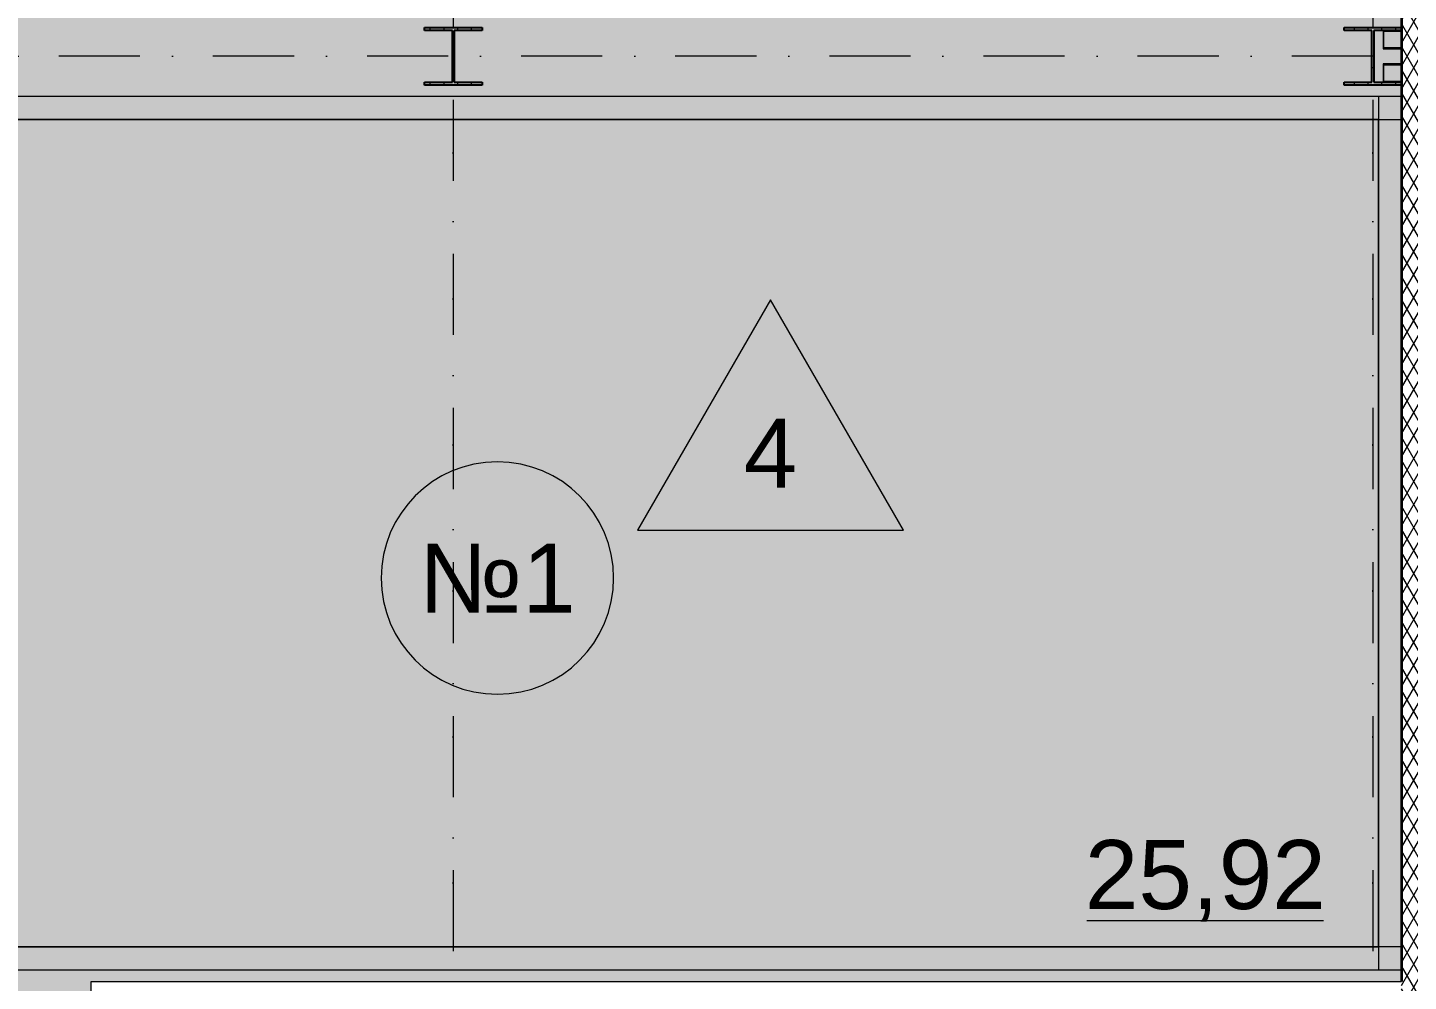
# Model space of a CAD drawing. Header units: millimetres. Extents: x -10605 to 104127, y -15987 to 52426.
# Drawn here: x 92148 to 98155, y 1975 to 6125 of the extents above; entities that cross this region are included whole.
import ezdxf
from ezdxf.enums import TextEntityAlignment as Align

# ---------------------------------------------------------------- set-up
doc = ezdxf.new("R2010")
doc.units = ezdxf.units.MM
doc.header["$MEASUREMENT"] = 0
for name, pattern in [('Dot & Dashed', [670.277762, 352.777767, -176.388884, 0, -141.111112]), ('Крупный пунктир', [634.99999, 0, -634.99999]), ('Штриховая', [300, 200, -100])]:
    doc.linetypes.add(name, pattern=pattern)
for name, color, linetype in [('Зоны', 7, 'Continuous'), ('Зоны морозильные камеры', 7, 'Continuous'), ('Металлический каркас здания', 7, 'Continuous'), ('Морозильные камеры', 7, 'Continuous'), ('Оси', 7, 'Continuous'), ('Стены', 7, 'Continuous')]:
    doc.layers.add(name, color=color, linetype=linetype)
for name, color, linetype, lineweight in [('Зоны морозильные камеры_Ном._пера__100', 7, 'Continuous', 9), ('Зоны_Ном._пера__91', 255, 'Continuous', 0), ('Металлический каркас здания_Ном._пера__98', 7, 'Continuous', 25), ('Металлический каркас здания_Ном._пера__99', 7, 'Continuous', 15), ('Оси_Ном._пера__200', 7, 'Continuous', 0), ('Паспорта Зон Archicad_Ном._пера__100', 7, 'Continuous', 9), ('Стены _Ном._пера__97', 7, 'Continuous', 35)]:
    doc.layers.add(name, color=color, linetype=linetype, lineweight=lineweight)
doc.layers.add('Зоны морозильные камеры_Ном._пера__6', color=7, linetype='Continuous', lineweight=13, true_color=0xc23fa3ff)
doc.layers.add('Морозильные камеры_Ном._пера__6', color=7, linetype='Continuous', lineweight=13, true_color=0xc23fa3ff)
doc.styles.add('РЎР“Р•РќР•Р\xa0РР\xa0_РЎРўРР›Р¬_1', font='arial.ttf')
pattern_1 = [(90, (0, 0), (-60, 0), [])]
pattern_2 = [(90, (0, 0), (-51.961524, 0), [30, -60]), (90, (-25.98, 45), (-51.961524, 0), [30, -60]), (150, (-1e-14, 30), (25.980762, 45), [30, -60]), (150, (-51.96, 30), (25.980762, 45), [30, -60]), (210, (0, 0), (-25.980762, 45), [30, -60]), (210, (-51.96, -2e-14), (-25.980762, 45), [30, -60])]

# ---------------------------------------------------------------- blocks, each defined once
blk = doc.blocks.new('Разгрузочный тамбур_35_14', base_point=(93563.6, 6245.7))
at = {"layer": 'Зоны', "linetype": 'Continuous', "lineweight": 0, "true_color": 0x3f3f3f}
blk.add_hatch(color=250, dxfattribs=at).paths.add_polyline_path([(92425, -125), (92425, 1975), (98125, 1975), (98125, 2025), (98125, 2025), (98125, 5874.9), (98125, 11775), (90725, 11775), (90625, 11775), (88050, 11775), (88050, -125)])
at = {"layer": 'Паспорта Зон Archicad_Ном._пера__100', "color": 7, "lineweight": 9, "style": 'РЎР“Р•РќР•Р\xa0РР\xa0_РЎРўРР›Р¬_1'}
for tag, p in [('ROOM_NUMBER', (89916.7, 1391)), ('ROOM_AREA', (91710.4, 383.4))]:
    blk.add_attdef(tag, text='', height=300, dxfattribs=at).set_placement(p, align=Align.MIDDLE_CENTER)
blk = doc.blocks.new('Колонна SHS ГК 27')
at = {"layer": 'Металлический каркас здания_Ном._пера__99', "linetype": 'Continuous', "lineweight": 0, "true_color": 0xffffff}
h = blk.add_hatch(dxfattribs=at)
h.set_pattern_fill('Barabбs_tйglakц_бllу', style=0, pattern_type=2)
h.set_pattern_definition(pattern_1)
h.paths.add_polyline_path([(-40, -40), (40, -40), (40, 40), (-40, 40)])
h.paths.add_polyline_path([(-36.4, -36.4), (-36.4, 36.4), (36.4, 36.4), (36.4, -36.4)], flags=0)
at = {"layer": 'Металлический каркас здания_Ном._пера__99', "color": 7, "linetype": 'Continuous', "lineweight": 15}
for p, q in [((40, 40), (-40, 40)), ((-40, 40), (-40, -40)), ((-36.4, -36.4), (-36.4, 36.4)), ((-36.4, 36.4), (36.4, 36.4)), ((36.4, 36.4), (36.4, -36.4)), ((40, -40), (40, 40)), ((-40, -40), (40, -40)), ((36.4, -36.4), (-36.4, -36.4))]:
    blk.add_line(p, q, dxfattribs=at)
blk = doc.blocks.new('Морозильная камера №1_№1_74', base_point=(94769.5, 4097))
at = {"layer": 'Зоны морозильные камеры_Ном._пера__6', "linetype": 'Continuous', "lineweight": 0, "true_color": 0x0f283f}
blk.add_hatch(color=158, dxfattribs=at).paths.add_polyline_path([(98025, 5724.9), (90825, 5724.9), (90825, 2125), (98025, 2125)])
at = {"layer": 'Зоны морозильные камеры_Ном._пера__100', "color": 7, "linetype": 'Штриховая', "lineweight": 9, "flags": 128}
blk.add_lwpolyline([(98025, 5724.9), (90825, 5724.9), (90825, 2125), (98025, 2125)], close=True, dxfattribs=at)
at = {"layer": 'Паспорта Зон Archicad_Ном._пера__100', "color": 7, "linetype": 'Continuous', "lineweight": 9}
for p, q in [((95379.8, 4940.9), (94801.2, 3938.8)), ((95958.4, 3938.8), (95379.8, 4940.9)), ((94801.2, 3938.8), (95958.4, 3938.8)), ((96756.7, 2240.4), (97786.3, 2240.4))]:
    blk.add_line(p, q, dxfattribs=at)
for start, end in [(0, 180), (180, 0)]:
    blk.add_arc((94192, 3730), 505.7, start, end, dxfattribs=at)
at = {"layer": 'Паспорта Зон Archicad_Ном._пера__100', "color": 7, "lineweight": 9, "style": 'РЎР“Р•РќР•Р\xa0РР\xa0_РЎРўРР›Р¬_1'}
for tag, p in [('DUMMY_112', (95379.8, 4272.8)), ('ROOM_NUMBER', (94192, 3730)), ('ROOM_AREA', (97271.5, 2439.9))]:
    blk.add_attdef(tag, text='', height=300, dxfattribs=at).set_placement(p, align=Align.MIDDLE_CENTER)
blk = doc.blocks.new('Стена_61', base_point=(98125, 2025))
at = {"layer": 'Морозильные камеры', "linetype": 'Continuous', "lineweight": 0, "true_color": 0x000000}
h = blk.add_hatch(dxfattribs=at)
h.set_pattern_fill('Styrofoam_SM_Insulation__3_', color=18, style=0, pattern_type=2)
h.set_pattern_definition(pattern_2)
h.paths.add_polyline_path([(90825, 2025), (98125, 2025), (98125, 2125), (90825, 2125)])
at = {"layer": 'Морозильные камеры_Ном._пера__6', "color": 161, "linetype": 'Continuous', "lineweight": 13, "true_color": 0x3fa3ff, "flags": 128}
for points in [[(98125, 2125), (90825, 2125)], [(98125, 2125), (98125, 2025)], [(90725, 2025), (98125, 2025)]]:
    blk.add_lwpolyline(points, dxfattribs=at)
blk = doc.blocks.new('Стена_62', base_point=(90725, 5824.9))
at = {"layer": 'Морозильные камеры', "linetype": 'Continuous', "lineweight": 0, "true_color": 0x000000}
h = blk.add_hatch(dxfattribs=at)
h.set_pattern_fill('Styrofoam_SM_Insulation__3_', color=18, style=0, pattern_type=2)
h.set_pattern_definition(pattern_2)
h.paths.add_polyline_path([(90825, 5724.9), (98125, 5724.9), (98125, 5824.9), (90825, 5824.9)])
at = {"layer": 'Морозильные камеры_Ном._пера__6', "color": 161, "linetype": 'Continuous', "lineweight": 13, "true_color": 0x3fa3ff, "flags": 128}
for points in [[(98125, 5824.9), (90725, 5824.9)], [(98125, 5724.9), (98125, 5824.9)], [(90825, 5724.9), (98125, 5724.9)]]:
    blk.add_lwpolyline(points, dxfattribs=at)
blk = doc.blocks.new('Стена_63', base_point=(98125, 5824.9))
at = {"layer": 'Морозильные камеры', "linetype": 'Continuous', "lineweight": 0, "true_color": 0x000000}
h = blk.add_hatch(dxfattribs=at)
h.set_pattern_fill('Styrofoam_SM_Insulation__3_', color=18, style=0, pattern_type=2)
h.set_pattern_definition(pattern_2)
h.paths.add_polyline_path([(98025, 5824.9), (98025, 2025), (98125, 2025), (98125, 5824.9)])
at = {"layer": 'Морозильные камеры_Ном._пера__6', "color": 161, "linetype": 'Continuous', "lineweight": 13, "true_color": 0x3fa3ff, "flags": 128}
for points in [[(98025, 5824.9), (98025, 2025)], [(98125, 5824.9), (98025, 5824.9)], [(98125, 2025), (98125, 5824.9)], [(98025, 2025), (98125, 2025)]]:
    blk.add_lwpolyline(points, dxfattribs=at)
blk = doc.blocks.new('Колонна Универсальная 27')
at = {"layer": 'Металлический каркас здания_Ном._пера__98', "linetype": 'Continuous', "lineweight": 0, "true_color": 0xffffff}
h = blk.add_hatch(dxfattribs=at)
h.set_pattern_fill('Barabбs_tйglakц_бllу', style=0, pattern_type=2)
h.set_pattern_definition(pattern_1)
h.paths.add_polyline_path([(-125, -125), (125, -125), (125, -113), (4, -113), (4, 113), (125, 113), (125, 125), (-125, 125), (-125, 113), (-4, 113), (-4, -113), (-125, -113)])
at = {"layer": 'Металлический каркас здания_Ном._пера__98', "color": 7, "linetype": 'Continuous', "lineweight": 25}
for p, q in [((125, 125), (-125, 125)), ((-125, 125), (-125, 113)), ((125, 113), (125, 125)), ((-125, 113), (-4, 113)), ((-4, 113), (-4, -113)), ((4, -113), (4, 113)), ((4, 113), (125, 113)), ((-4, -113), (-125, -113)), ((-125, -113), (-125, -125)), ((125, -113), (4, -113)), ((125, -125), (125, -113)), ((-125, -125), (125, -125))]:
    blk.add_line(p, q, dxfattribs=at)
blk = doc.blocks.new('Стандартный Маркер Сетки')
at = {"layer": 'Оси_Ном._пера__200', "color": 7, "linetype": 'Dot & Dashed', "lineweight": 0}
for q in [(107805.4, 0), (0, 0)]:
    blk.add_line((0, 0), q, dxfattribs=at)
at = {"layer": 'Оси_Ном._пера__200', "color": 7, "lineweight": 0, "style": 'РЎР“Р•РќР•Р\xa0РР\xa0_РЎРўРР›Р¬_1'}
blk.add_attdef('AC_MarkerText_1', text='', height=300, dxfattribs=at).set_placement((108205.4, 150), align=Align.TOP_CENTER)
blk = doc.blocks.new('Двутавp К 26020-83 27_4')
at = {"layer": 'Металлический каркас здания_Ном._пера__98', "color": 7, "linetype": 'Крупный пунктир', "lineweight": 25}
blk.add_line((0, 0), (39750, 0), dxfattribs=at)
blk = doc.blocks.new('Стена_414', base_point=(98125, 40125))
at = {"layer": 'Стены', "linetype": 'Continuous', "lineweight": 0, "true_color": 0x000000}
h = blk.add_hatch(dxfattribs=at)
h.set_pattern_fill('Batt_Insulation__3_', color=18, style=0, pattern_type=2)
h.set_pattern_definition([(60, (0, 0), (-43.30127, 25), []), (120, (0, 0), (43.30127, 25), [])])
h.paths.add_polyline_path([(98125, -125), (98225, -125), (98225, 18850), (98125, 18850)])
at = {"layer": 'Стены _Ном._пера__97', "color": 7, "linetype": 'Continuous', "lineweight": 35, "flags": 128}
blk.add_lwpolyline([(98125, 11775), (98125, 1975)], dxfattribs=at)
blk = doc.blocks.new('Стандартный Маркер Сетки_4')
at = {"layer": 'Оси_Ном._пера__200', "color": 7, "linetype": 'Dot & Dashed', "lineweight": 0}
blk.add_line((0, 0), (55187, 0), dxfattribs=at)
at = {"layer": 'Оси_Ном._пера__200', "color": 7, "lineweight": 0, "style": 'РЎР“Р•РќР•Р\xa0РР\xa0_РЎРўРР›Р¬_1'}
blk.add_attdef('AC_MarkerText_1', text='', height=300, rotation=90, dxfattribs=at).set_placement((55368.5, -68.6), align=Align.TOP_CENTER)

msp = doc.modelspace()

# ---------------------------------------------------------------- linework, layer by layer
at = {"layer": 'Зоны морозильные камеры_Ном._пера__6', "color": 161, "linetype": 'Continuous', "lineweight": 13, "true_color": 0x3fa3ff, "flags": 128}
msp.add_lwpolyline([(98025.00014, 5724.94944), (90825.00014, 5724.94944), (90825.00014, 2125), (98025.00014, 2125)], close=True, dxfattribs=at)
at = {"layer": 'Зоны_Ном._пера__91', "color": 255, "linetype": 'Continuous', "lineweight": 0, "flags": 128}
msp.add_lwpolyline([(92425.00001, -125), (92425.00001, 1974.99993), (98124.99996, 1974.99993), (98124.99996, 2024.99997), (98124.98649, 2024.99997), (98125.00014, 5874.94951), (98124.99659, 11775), (90725.00009, 11775), (90625, 11775), (88050, 11775), (88050, -125)], close=True, dxfattribs=at)

# ---------------------------------------------------------------- block references
at = {"layer": 'Зоны', "color": 7, "linetype": 'Continuous', "lineweight": 9}
msp.add_blockref('Разгрузочный тамбур_35_14', (93563.61691, 6245.74866), dxfattribs=at)
at = {"layer": 'Зоны морозильные камеры', "color": 7, "linetype": 'Continuous', "lineweight": 9}
msp.add_blockref('Морозильная камера №1_№1_74', (94769.5359, 4097.04226), dxfattribs=at).add_auto_attribs({'ROOM_NUMBER': '№1', 'ROOM_AREA': '25,92', 'DUMMY_112': '4'})
at = {"layer": 'Металлический каркас здания', "color": 7, "linetype": 'Continuous', "lineweight": 9, "zscale": 1000, "rotation": 270}
for p in [(94000.00006, 39875.00005), (98000.00007, 39875.00005)]:
    msp.add_blockref('Двутавp К 26020-83 27_4', p, dxfattribs=at)
at = {"layer": 'Металлический каркас здания_Ном._пера__98', "color": 7, "linetype": 'Continuous', "lineweight": 25, "xscale": -1, "zscale": 1000}
for p in [(94000.20333, 5999.94944), (98000.36356, 5999.94944)]:
    msp.add_blockref('Колонна Универсальная 27', p, dxfattribs=at)
at = {"layer": 'Металлический каркас здания_Ном._пера__99', "color": 7, "linetype": 'Continuous', "lineweight": 15, "zscale": 1000, "rotation": 180}
for p in [(98085.00021, 6072.94944), (98085.00021, 5926.94944)]:
    msp.add_blockref('Колонна SHS ГК 27', p, dxfattribs=at)
at = {"layer": 'Морозильные камеры', "color": 161, "lineweight": 13, "true_color": 0x3fa3ff}
for name, p in [('Стена_62', (90725.00014, 5824.94944)), ('Стена_63', (98125, 5824.94944)), ('Стена_61', (98125, 2025))]:
    msp.add_blockref(name, p, dxfattribs=at)
at = {"layer": 'Оси', "color": 8, "linetype": 'Continuous', "lineweight": 0, "true_color": 0x747474, "zscale": 1000, "rotation": 270}
for p in [(94000, 40000.00005), (98000.00007, 40000.00005)]:
    msp.add_blockref('Стандартный Маркер Сетки_4', p, dxfattribs=at)
at = {"layer": 'Оси', "color": 8, "linetype": 'Continuous', "lineweight": 0, "true_color": 0x747474, "xscale": -1, "zscale": 1000}
msp.add_blockref('Стандартный Маркер Сетки', (98000.00007, 6000), dxfattribs=at)
at = {"layer": 'Стены', "color": 7, "lineweight": 35}
msp.add_blockref('Стена_414', (98125.00021, 40125.00005), dxfattribs=at)

doc.saveas('drawing.dxf')
